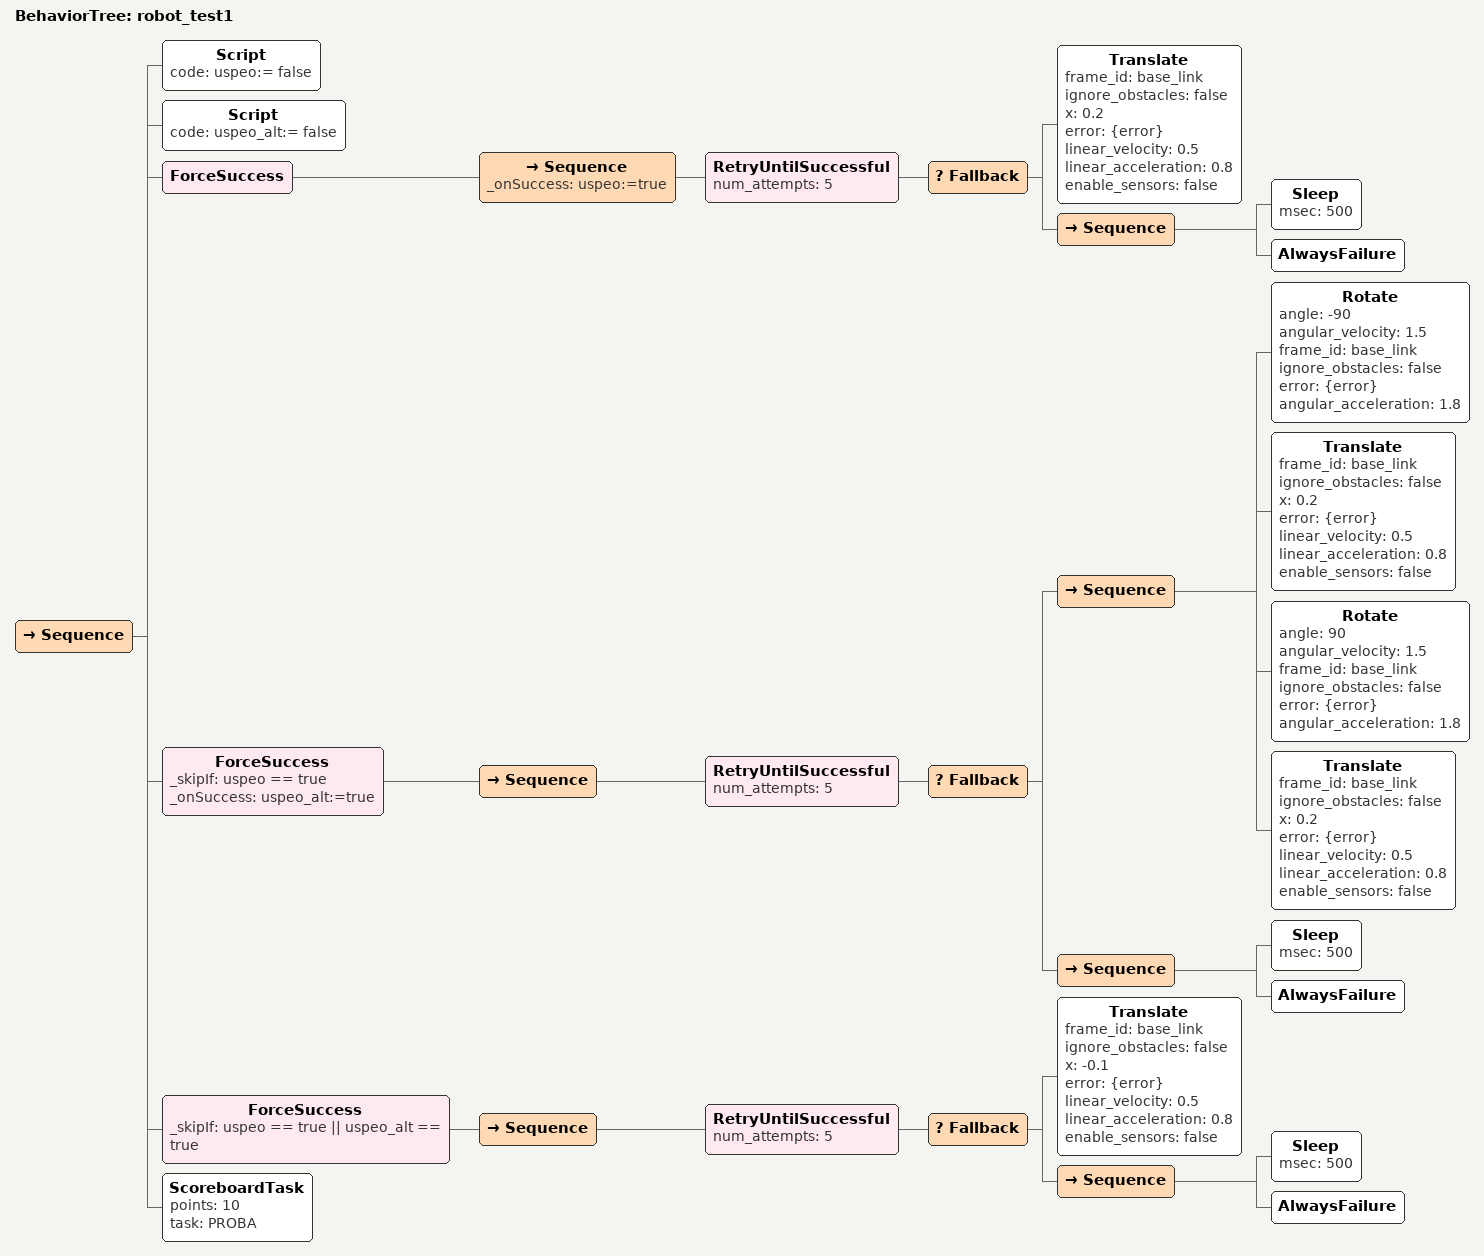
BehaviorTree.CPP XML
<?xml version="1.0" encoding="UTF-8"?>
<root BTCPP_format="4">
  <BehaviorTree ID="robot_test1">
    <Sequence>
      <Script code="uspeo:= false"/>
      <Script code="uspeo_alt:= false"/>
      <ForceSuccess>
        <Sequence _onSuccess="uspeo:=true">
          <RetryUntilSuccessful num_attempts="5">
            <Fallback>
              <Translate frame_id="base_link"
                         ignore_obstacles="false"
                         x="0.2"
                         error="{error}"
                         linear_velocity="0.5"
                         linear_acceleration="0.8"
                         enable_sensors="false"/>
              <Sequence>
                <Sleep msec="500"/>
                <AlwaysFailure/>
              </Sequence>
            </Fallback>
          </RetryUntilSuccessful>
        </Sequence>
      </ForceSuccess>
      <ForceSuccess _skipIf="uspeo == true"
                    _onSuccess="uspeo_alt:=true">
        <Sequence>
          <RetryUntilSuccessful num_attempts="5">
            <Fallback>
              <Sequence>
                <Rotate angle="-90"
                        angular_velocity="1.5"
                        frame_id="base_link"
                        ignore_obstacles="false"
                        error="{error}"
                        angular_acceleration="1.8"/>
                <Translate frame_id="base_link"
                           ignore_obstacles="false"
                           x="0.2"
                           error="{error}"
                           linear_velocity="0.5"
                           linear_acceleration="0.8"
                           enable_sensors="false"/>
                <Rotate angle="90"
                        angular_velocity="1.5"
                        frame_id="base_link"
                        ignore_obstacles="false"
                        error="{error}"
                        angular_acceleration="1.8"/>
                <Translate frame_id="base_link"
                           ignore_obstacles="false"
                           x="0.2"
                           error="{error}"
                           linear_velocity="0.5"
                           linear_acceleration="0.8"
                           enable_sensors="false"/>
              </Sequence>
              <Sequence>
                <Sleep msec="500"/>
                <AlwaysFailure/>
              </Sequence>
            </Fallback>
          </RetryUntilSuccessful>
        </Sequence>
      </ForceSuccess>
      <ForceSuccess _skipIf="uspeo == true || uspeo_alt == true">
        <Sequence>
          <RetryUntilSuccessful num_attempts="5">
            <Fallback>
              <Translate frame_id="base_link"
                         ignore_obstacles="false"
                         x="-0.1"
                         error="{error}"
                         linear_velocity="0.5"
                         linear_acceleration="0.8"
                         enable_sensors="false"/>
              <Sequence>
                <Sleep msec="500"/>
                <AlwaysFailure/>
              </Sequence>
            </Fallback>
          </RetryUntilSuccessful>
        </Sequence>
      </ForceSuccess>
      <ScoreboardTask points="10"
                      task="PROBA"/>
    </Sequence>
  </BehaviorTree>

</root>
